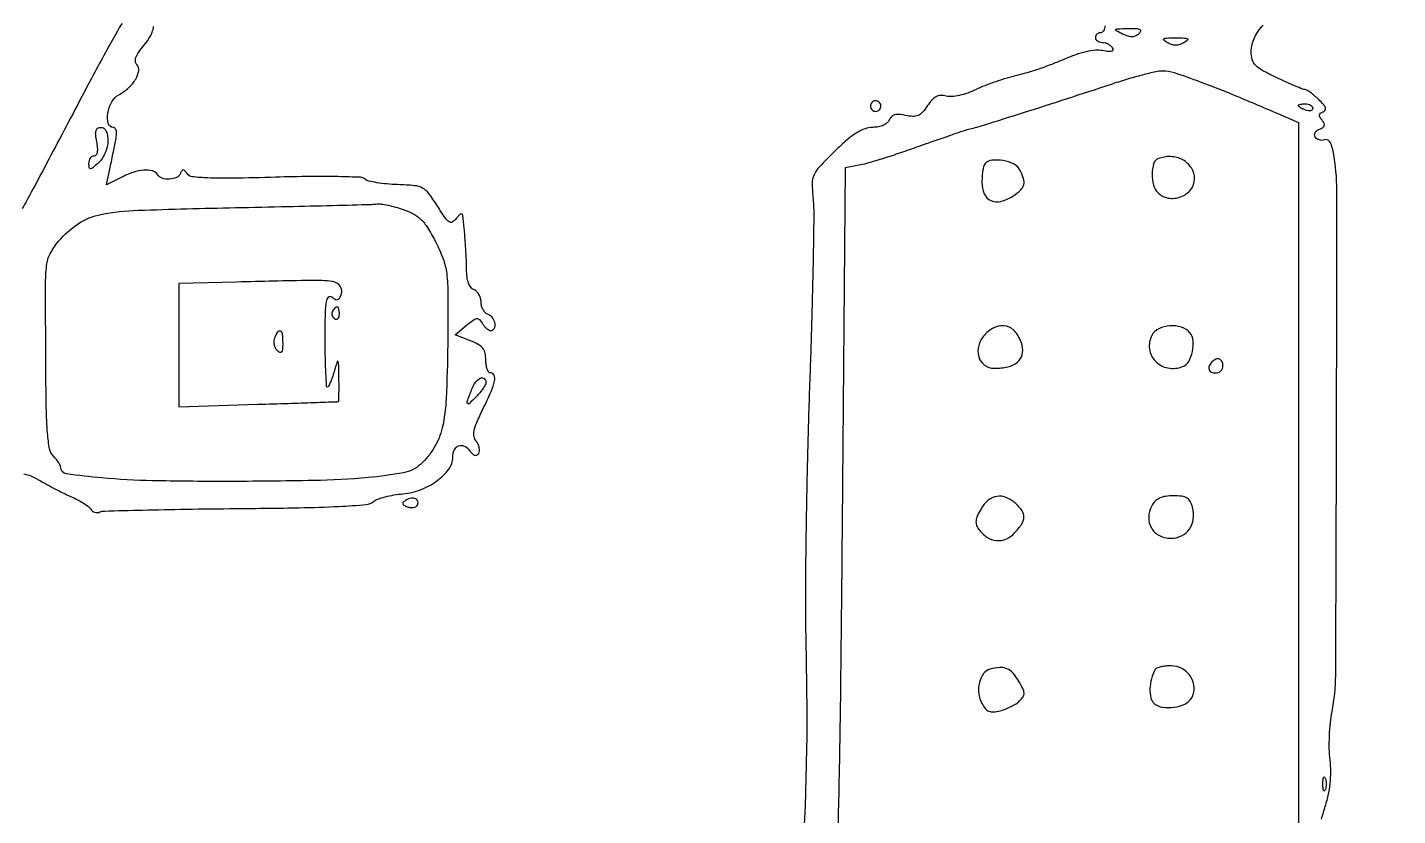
# Model space of a CAD drawing. Extents: x 0 to 2558, y 0 to 3412.
# Drawn here: x 621 to 911, y 1610.3 to 1777.2 of the extents above; entities that cross this region are included whole.
import ezdxf

# ---------------------------------------------------------------- set-up
doc = ezdxf.new("R2010")
doc.units = 0

msp = doc.modelspace()

# ---------------------------------------------------------------- linework, layer by layer
for points in [[(1286.775, 2242.902503, 0.000001), (1177.44536, 2242.627485, 0.134519)], [(1176.555032, 2242.380365, -0.000002), (1098.265318, 2241.934774, -0.000173)], [(935.98627, 1609.366085, -0.000001), (935.969595, 1631.173089, -0.000019), (935.952051, 1655.383799, -0.000011), (935.933053, 1684)], [(1102.150613, 2258.328759, 0.000012), (1205.122254, 2258.377188, 0.008936)], [(611.004376, 1830.391894, -0.003148), (622.73968, 1827.7155, -0.000608), (633.828913, 1825.098651, -0.138995), (634.747524, 1824.585809, -0.319604), (634.918847, 1823.567679, -0.003672), (631.703724, 1817.067293, -0.009888), (628.515992, 1811.039368, -0.050353), (626.354773, 1807.926235, -0.109844), (625.316654, 1807.145987, -0.096142), (623.993868, 1806.830656, -0.044999), (621.892426, 1806.930797, -0.006915), (617.754503, 1807.562046, -0.000012), (597.009268, 1811.021501, -0.00002), (579.627169, 1813.921267, -0.000014), (565.648221, 1816.25429, -0.000237)], [(641.008083, 1778, 0.020214), (640.014234, 1776.383483, 0.00202), (637.81155, 1772.415625, 0.002538), (635.228547, 1767.661049, 0.002014), (632.485278, 1762.5, -0.000223), (625.030362, 1748.352597, -0.002087), (621.794366, 1742.279747, -0.003346), (619.883808, 1738.786289, -0.039605)], [(620.232056, 1682.661479, -0.063756), (622.373539, 1681.882988, -0.012292), (626, 1679.899027, 0.012742), (626.784913, 1679.470534, 0.004024), (627.978202, 1678.870124, 0.004015), (629.320372, 1678.221633, 0.004448), (630.627923, 1677.61695, -0.018378), (631.873335, 1676.998333, -0.020254), (633.029161, 1676.308209, -0.020127), (633.962176, 1675.643497, -0.089728), (634.409948, 1675.145708, 0.10067), (634.755285, 1674.77815, 0.08145), (635.242879, 1674.540596, 0.07902), (635.795165, 1674.46665, 0.085657), (636.326932, 1674.571961, -0.08482), (637.331472, 1674.772637, -0.000711), (645.318228, 1674.984462, -0.0025), (654.502654, 1675.169031, -0.001605), (665.162191, 1675.295698, 0.002256), (678.510496, 1675.471698, 0.008397), (686.910755, 1675.761547, 0.00746), (692.660305, 1676.142753, 0.154103), (694.245215, 1676.788547, -0.086448), (695.132581, 1677.296922, -0.02304), (696.694036, 1677.782878, -0.022648), (698.548491, 1678.178837, -0.021613), (700.460292, 1678.412952, 0.073509), (704.168002, 1679.263061, 0.065027), (707.644053, 1681.17113, 0.072064), (710.159602, 1683.63867, 0.164242), (711, 1686.128074, -0.104354), (711.327636, 1687.680812, -0.193383), (712.235794, 1688.566435, -0.21338), (713.430117, 1688.530991, -0.122939), (714.555703, 1687.592934, 0.037617), (715.150136, 1686.896538, 0.121603), (715.665833, 1686.582481, 0.202824), (716.109476, 1686.624856, 0.131189), (716.490089, 1686.983964, 0.120867), (716.661587, 1687.513855, 0.068699), (716.61775, 1688.190037, 0.062165), (716.376873, 1688.902348, 0.06069), (715.96685, 1689.539943, -0.131263), (715.506664, 1690.538897, -0.094149), (715.527772, 1691.773881, -0.05087), (716.082443, 1693.526631, -0.01172), (717.38076, 1696.34581, 0.010274), (719.12813, 1700.111376, 0.051406), (719.839556, 1702.323183, 0.149176), (719.735771, 1703.503656, 0.305761), (719, 1704, -0.243247), (718.616341, 1704.198387, -0.067887), (718.29375, 1704.816849, -0.052182), (718.0729, 1705.715648, -0.034182), (718, 1706.780762, 0.055538), (717.83834, 1708.231673, 0.114361), (717.344558, 1709.254775, 0.09775), (716.391662, 1710.05499, 0.033478), (714.75, 1710.821274), (711.5, 1712.081024), (713.929231, 1714.095937, -0.014948), (715.345068, 1715.200559, -0.124205), (716.093671, 1715.504351, -0.236313), (716.657646, 1715.31385, -0.067786), (717.228921, 1714.555425, 0.042752), (717.632261, 1713.960334, 0.045712), (718.122836, 1713.456906, 0.050491), (718.623279, 1713.110056, 0.126969), (719.04969, 1713, 0.271458), (719.786425, 1713.431804, 0.169753), (719.964767, 1714.44511, 0.11964), (719.463429, 1715.630117, 0.142454), (718.5, 1716.361626, -0.105748), (717.926331, 1716.735119, -0.066599), (717.440625, 1717.374085, -0.062402), (717.11197, 1718.168387, -0.067019), (717, 1719, 0.068442), (716.885499, 1719.832565, 0.062842), (716.549552, 1720.629684, 0.06671), (716.052978, 1721.272687, 0.10376), (715.46656, 1721.651206, -0.13931), (714.814282, 1722.140155, -0.07464), (714.32636, 1723.029676, -0.056343), (714.019268, 1724.283828, -0.030565), (713.913711, 1725.869821, 0.010012), (713.8486, 1728.435706, 0.005819), (713.672946, 1731.512362, 0.005765), (713.420255, 1734.65643, 0.008218), (713.117874, 1737.44113, 0.291582), (712.956967, 1737.635284, 0.207005), (712.667438, 1737.607137, 0.078603), (712.239037, 1737.273253, 0.029302), (711.75, 1736.684676, -0.099444), (710.9598, 1735.966251, -0.289227), (710.254081, 1735.982815, -0.096985), (709.404246, 1736.823392, -0.008734), (707.755909, 1739.339064, 0.019584), (705.923053, 1742.008186, 0.109521), (704.617762, 1743.134041, 0.100392), (702.907806, 1743.650725, 0.015166), (699.320419, 1743.877016, -0.014877), (697.056555, 1744.018503, -0.018397), (694.961255, 1744.290219, -0.016972), (693.242738, 1744.638027, -0.115279), (692.472889, 1745.0225, 0.164111), (691.435585, 1745.421734, 0.004968), (686.756381, 1745.572195, 0.008653), (680.870631, 1745.60105, 0.004444), (673.496436, 1745.444014, -0.003094), (664.393678, 1745.225575, -0.014575), (659.166539, 1745.284871, -0.019088), (655.867777, 1745.544895, -0.213139), (654.761926, 1746.203012, 0.028767), (654.269948, 1746.822093, 0.204985), (653.930713, 1746.980728, 0.264816), (653.638615, 1746.826908, 0.045753), (653.340536, 1746.25, -0.192819), (652.519169, 1745.396862, -0.09322), (651.021352, 1745.034281, -0.091552), (649.470111, 1745.238654, -0.177745), (648.5, 1746, 0.194789), (647.434776, 1746.780696, 0.081584), (645.630242, 1746.934262, 0.061299), (643.331417, 1746.46741, 0.038631), (640.805192, 1745.399261), (637.709704, 1743.798522), (638.354852, 1746.899261, -0.00002), (638.647154, 1748.303853, -0.000012), (638.994082, 1749.970408, -0.000012), (639.339101, 1751.627395, -0.000021), (639.625, 1753, 0.0256), (639.825308, 1754.288649, 0.067142), (639.796296, 1755.222222, 0.121045), (639.553626, 1755.78662, 0.235148), (639.125, 1756, -0.342313), (638.071936, 1756.816649, -0.105397), (637.982808, 1758.961202, -0.080579), (638.820685, 1761.413036, -0.148399), (640.297202, 1762.891466, 0.061724), (642.374869, 1764.358131, 0.073287), (643.89573, 1766.214022, 0.096319), (644.541908, 1767.994477, 0.23982), (644.125218, 1769.274782, -0.179238), (643.824653, 1769.928959, -0.107544), (643.943928, 1770.785975, -0.064158), (644.521249, 1771.893034, -0.022672), (645.611785, 1773.315218, 0.030875), (646.69763, 1774.780417, 0.054128), (647.37756, 1776.125967, 0.066172), (647.66654, 1777.373709, 0.085543)], [(849, 1777.5, -0.064853), (848.925306, 1776.926543, -0.082425), (848.70625, 1776.440625, -0.098894), (848.381354, 1776.115568, -0.148195), (848, 1776, 0.099038), (847.618362, 1775.923658, 0.097945), (847.29375, 1775.70625, 0.097945), (847.076342, 1775.381638, 0.099038), (847, 1775, 0.142666), (847.111069, 1774.61866, 0.09965), (847.423289, 1774.29375, 0.08433), (847.890182, 1774.074854, 0.067639), (848.440983, 1774, -0.069891), (849.044655, 1773.915203, -0.052675), (849.666547, 1773.66366, -0.053381), (850.212463, 1773.293156, -0.078734), (850.589608, 1772.855011, -0.164119), (850.696626, 1772.394288, -0.305504), (850.462823, 1772.111063, -0.100483), (849.772741, 1772.050593, -0.019001), (848.516573, 1772.241583, 0.070603), (846.99934, 1772.314331, 0.032577), (845.043347, 1772.002299, 0.028319), (842.78596, 1771.353307, 0.019957), (840.329559, 1770.382204, -0.012744), (837.926269, 1769.391786, -0.008895), (835.169466, 1768.392884, -0.008979), (832.490249, 1767.529104, -0.018367), (830.355163, 1766.967541, 0.017442), (828.312623, 1766.434356, 0.010661), (825.941305, 1765.670719, 0.010682), (823.621941, 1764.812949, 0.018622), (821.743986, 1763.990396, -0.028365), (819.993024, 1763.263768, -0.030223), (818.207409, 1762.757611, -0.032421), (816.599928, 1762.513066, -0.083206), (815.431231, 1762.606616, 0.069741), (814.253929, 1762.732651, 0.11158), (813.2797, 1762.478849, 0.092204), (812.385039, 1761.783092, 0.036488), (811.434745, 1760.540752, -0.035905), (810.412629, 1759.201288, -0.10894), (809.491979, 1758.529783, -0.115198), (808.405556, 1758.327859, -0.042672), (806.853122, 1758.53226, 0.031222), (805.4686, 1758.746867, 0.090233), (804.505774, 1758.661317, 0.130333), (803.84279, 1758.274817, 0.104725), (803.392186, 1757.579637, -0.124227), (802.945097, 1756.944823, -0.071478), (802.15157, 1756.439216, -0.060529), (801.10205, 1756.110331, -0.045723), (799.898058, 1756, 0.08553), (798.254991, 1755.716867, 0.05465), (796.506202, 1754.871072, 0.038785), (794.466146, 1753.361016, 0.015037), (791.880047, 1750.976792, 0.009883), (788.625483, 1747.661501, 0.083272), (787.464081, 1745.927774, 0.10861), (787.076653, 1744.08932, 0.021798), (787.25256, 1740.726792, -0.026744), (787.399865, 1737.253038, -0.001808), (787.254043, 1727.34162, -0.002591), (786.9761, 1715.520797, -0.001939), (786.551891, 1702.5, 0.00277), (786.115993, 1688.400064, 0.002266), (785.801768, 1673.31875, 0.002289), (785.639112, 1659.444064, 0.006027), (785.687916, 1649.5, -0.000591), (785.811692, 1641.656381, -0.000825), (785.902536, 1634.640625, -0.000495), (785.96348, 1628.729323, -0.01083), (785.942142, 1627, 0.002138), (785.897219, 1625.488964, 0.000284), (785.817745, 1622.294964, 0.000329), (785.728163, 1618.507992, 0.000276), (785.638062, 1614.493494, -0.006871), (785.498202, 1610.569771, -0.009547), (785.257603, 1607.061123, -0.006482)], [(894.856892, 1609.508169, -0.014587), (895.568261, 1611.918888, 0.023874), (896.287748, 1614.535101, 0.028235), (896.707033, 1617.065892, 0.028916), (896.832338, 1619.574304, 0.027503), (896.671815, 1622.123199, -0.02546), (896.517887, 1624.417973, -0.014688), (896.554727, 1627.186721, -0.014653), (896.755494, 1629.971038, -0.023711), (897.107217, 1632.318911, 0.047943), (897.873619, 1639.934359, 0.000541), (898.048746, 1691.365889, 0.000573), (898.109101, 1742.623893, 0.045037), (897.382158, 1750.680884, 0.02999), (897.053802, 1752.022918, 0.077988), (896.617398, 1752.91362, 0.135544), (896.092781, 1753.346703, 0.199347), (895.502826, 1753.362711, -0.084528), (894.955896, 1753.253122, -0.078741), (894.389124, 1753.326102, -0.081558), (893.889945, 1753.565986, -0.101975), (893.537769, 1753.938889, -0.141313), (893.409821, 1754.396199, -0.124084), (893.535183, 1754.87738, -0.102896), (893.904786, 1755.310145, -0.07325), (894.462141, 1755.623846, 0.053217), (895.160293, 1755.980894, 0.182795), (895.455204, 1756.385266, 0.186691), (895.405507, 1756.877577, 0.055805), (894.983786, 1757.519537, -0.044297), (894.548986, 1758.149406, -0.162072), (894.456572, 1758.619026, -0.202741), (894.669473, 1758.984814, -0.073562), (895.208262, 1759.276901, 0.171748), (895.637583, 1759.6313, 0.223552), (895.688159, 1760.132062, 0.095111), (895.269463, 1760.848523, 0.021472), (894.291813, 1761.874147, 0.014554), (893.395358, 1762.688259, 0.019053), (892.528031, 1763.375531, 0.01686), (891.777429, 1763.887145, 0.142084), (891.388305, 1764, -0.095509), (890.921117, 1764.090063, -0.003896), (889.326702, 1764.742981, -0.00668), (887.44538, 1765.560267, -0.004674), (885.346491, 1766.529295, -0.013468), (882.327788, 1768.058183, -0.077132), (880.902799, 1769.140802, -0.127692), (880.225693, 1770.342479, -0.06487), (880, 1772.07475, -0.058839), (880.169464, 1773.509827, -0.04859), (880.672109, 1774.966886, -0.046277), (881.477699, 1776.368091, -0.042809), (882.546297, 1777.637206, 0.021464)], [(792.325535, 1596.683165, 0.000637), (792.746745, 1614.708743, 0.002588), (793.140332, 1637.979016, 0.000865), (793.480892, 1672.015836), (794.105571, 1747.5), (797.302786, 1748.104919, 0.024688), (799.081976, 1748.533456, 0.004942), (802.204568, 1749.484385, 0.005213), (805.819881, 1750.666117, 0.004843), (809.5, 1751.951512, -0.002132), (813.092662, 1753.228259, -0.002652), (816.44375, 1754.383166, -0.002158), (819.265841, 1755.325487, -0.020113), (820.5, 1755.677347, 0.016416), (823.400084, 1756.481033, 0.001056), (831.768062, 1759.118058, 0.001657), (841.105274, 1762.116306, 0.001781), (850.200105, 1765.105843, -0.007275), (853.699748, 1766.213737, -0.008765), (857.020149, 1767.148834, -0.00766), (859.833571, 1767.842286, -0.05702), (861.200105, 1767.996571, -0.080036), (863.722209, 1767.58639, -0.008999), (869.212831, 1765.650616, -0.008993), (876.54986, 1762.763102, -0.003852), (886.25, 1758.654788), (890, 1757.032357), (890, 1682.639048), (890, 1608.24574)], [(1324.704195, 1210.958263, -0.000001), (1324.831971, 1216.559674, -0.000001), (1324.980176, 1223.055371, -0.000001), (1325.131041, 1229.666374, -0.003312)], [(1347, 900.068317, 0.000002), (1365.687198, 900.484728, 0.000002), (1385.0375, 900.916042, 0.000002), (1402.386564, 901.302857, 0.000005)]]:
    msp.add_lwpolyline(points, format="xyb")
for points in [[(856.232627, 1775.832627, -0.082929), (855.554058, 1775.348274, -0.109136), (854.816857, 1775.17019, -0.08422), (853.931016, 1775.302648, -0.033133), (852.782627, 1775.764947, -0.008664), (851.384455, 1776.468641, -0.505637), (851.34744, 1776.71208, -0.19034), (851.719846, 1776.873593, -0.003356), (853.95, 1776.93232, -0.013015), (855.653861, 1776.921391, -0.104506), (856.411162, 1776.735506, -0.375409), (856.565139, 1776.374923, -0.118227)], [(865.75, 1773.919901, -0.056781), (864.866815, 1773.531862, -0.075275), (864, 1773.40062, -0.075275), (863.133185, 1773.531862, -0.056781), (862.25, 1773.919901, -0.041508), (861.494471, 1774.448383, -0.520875), (861.518836, 1774.741377, -0.125099), (862.112918, 1774.911248, -0.007401), (864, 1774.939183, -0.007401), (865.887082, 1774.911248, -0.125099), (866.481164, 1774.741377, -0.520875), (866.505529, 1774.448383, -0.041508)], [(799.552786, 1761.08541, 0.099038), (799.401684, 1760.679226, 0.097945), (799.417584, 1760.244476, 0.097945), (799.597789, 1759.848514, 0.099038), (799.91459, 1759.552786, 0.099038), (800.320774, 1759.401684, 0.097945), (800.755524, 1759.417584, 0.097945), (801.151486, 1759.597789, 0.099038), (801.447214, 1759.91459, 0.099038), (801.598316, 1760.320774, 0.097945), (801.582416, 1760.755524, 0.097945), (801.402211, 1761.151486, 0.099038), (801.08541, 1761.447214, 0.099038), (800.679226, 1761.598316, 0.097945), (800.244476, 1761.582416, 0.097945), (799.848514, 1761.402211, 0.099038)], [(893, 1760.031385, -0.184534), (892.877514, 1759.710807, -0.147206), (892.559375, 1759.516384, -0.100118), (892.074366, 1759.488865, -0.055937), (891.5, 1759.638374, -0.02136), (890.925442, 1759.887494, -0.030395), (890.440625, 1760.160341, -0.030693), (890.087111, 1760.420671, -0.222225), (890, 1760.606989, -0.289661), (890.096084, 1760.758929, -0.046727), (890.440625, 1760.884553, -0.039339), (890.925176, 1760.971531, -0.024748), (891.5, 1761, -0.062722), (892.073532, 1760.92777, -0.08088), (892.559375, 1760.715469, -0.098158), (892.884506, 1760.400789, -0.152681)], [(638, 1753.154988, -0.059432), (637.853727, 1751.928739, -0.042113), (637.415206, 1750.612617, -0.042446), (636.76922, 1749.403383, -0.065029), (636, 1748.5, -0.008696), (634.793792, 1747.445966, -0.157135), (634.325529, 1747.253998, -0.393341), (634.066076, 1747.460468, -0.037298), (634, 1748.345012, -0.066188), (634.084118, 1748.97767, -0.083354), (634.330469, 1749.513847, -0.099285), (634.695986, 1749.872458, -0.145499), (635.125, 1750, 0.235987), (635.553121, 1750.213978, 0.118186), (635.799583, 1750.783333, 0.066631), (635.837208, 1751.719229, 0.026134), (635.65, 1753, -0.022886), (635.426012, 1754.465847, -0.097725), (635.504273, 1755.34322, -0.188913), (635.871473, 1755.819078, -0.135864), (636.525, 1756, -0.153424), (637.150528, 1755.803431, -0.12148), (637.620387, 1755.267795, -0.082495), (637.908569, 1754.379421, -0.037284)], [(823.666667, 1748.333333, 0.132664), (823.407494, 1747.882363, 0.022478), (823.195833, 1746.903128, 0.02319), (823.048865, 1745.700016, 0.018798), (823, 1744.400721, 0.100915), (823.501942, 1741.939101, 0.188155), (824.904193, 1740.50526, 0.170935), (827.021944, 1740.322732, 0.082038), (829.548963, 1741.440125, 0.041372), (831.177214, 1742.710971, 0.14572), (831.848282, 1743.840803, 0.144824), (831.794128, 1745.158008, 0.040687), (830.964816, 1747.065741, 0.161147), (829.719944, 1748.248585, 0.067185), (827.484067, 1748.955292, 0.067607), (825.163378, 1749.041108, 0.173549)], [(860.25, 1749.337719, 0.234239), (859.338155, 1748.312812, 0.065067), (859.035867, 1746.11942, 0.06255), (859.314484, 1743.767847, 0.13647), (860.2, 1742.2, 0.155501), (862.439878, 1741.0428, 0.132647), (865.096532, 1741.297066, 0.13684), (867.20591, 1742.838806, 0.168478), (868, 1745.128571, 0.142644), (867.333091, 1747.418683, 0.127307), (865.517311, 1749.112951, 0.115943), (862.955415, 1749.812847, 0.105225)], [(700.5, 1738.630456, -0.041627), (702.687993, 1737.689024, -0.072939), (704.271907, 1736.521623, -0.058926), (705.662639, 1734.774514, -0.019067), (707.297555, 1731.895512, -0.030119), (708.947797, 1728.181377, -0.0597), (709.708561, 1725.054157, -0.029579), (709.973359, 1720.663432, -0.002868), (709.923858, 1710, -0.008642), (709.608775, 1698.612268, -0.044704), (708.766206, 1692.37596, -0.079571), (707.087961, 1688.203899, -0.073712), (704.155692, 1684.639613, -0.138701), (700.586459, 1682.873127, -0.024292), (693.082395, 1681.851152, -0.016921), (681.53651, 1681.239298, -0.004331), (662.82629, 1681.043912, -0.00579), (647.419591, 1681.194904, -0.016541), (636.719414, 1681.778196, -0.014735), (629.246368, 1682.656587, -0.371935), (628, 1684.10032, 0.120913), (627.904702, 1684.488632, 0.026853), (627.553334, 1685.081492, 0.026398), (627.061499, 1685.740031, 0.022785), (626.479436, 1686.377707, -0.151763), (625.671049, 1687.914784, -0.025918), (625.233867, 1691.229866, -0.015678), (624.972991, 1696.667302, -0.002894), (624.864654, 1706.699136, -0.000972), (624.815882, 1722.603391, -0.026824), (625.034809, 1726.768483, -0.094559), (625.790455, 1729.257882, -0.054114), (627.546989, 1731.873474, -0.072625), (631.7968, 1735.64844, -0.098578), (636.541691, 1737.56995, -0.03867), (644.439182, 1738.449836, -0.003239), (665, 1739.008755, 0.000506), (676.031723, 1739.248308, 0.000781), (685.56875, 1739.479961, 0.000237), (693.849794, 1739.697974, 0.024076), (695, 1739.784329, -0.067824), (695.826918, 1739.774108, -0.01475), (697.234375, 1739.521922, -0.015116), (698.858597, 1739.129563, -0.013967)], [(665.25, 1723.247404), (653, 1722.938442), (653, 1709.888457), (653, 1696.838472), (669.75, 1697.365595, 0.000256), (676.189887, 1697.571553, 0.000417), (681.653125, 1697.753632, 0.000039), (686.54595, 1697.921168, 0.044293), (686.75, 1697.946359, 0.341271), (686.849269, 1698.063814, 0.002667), (686.90007, 1699.379555, 0.008112), (686.926396, 1700.924973, 0.004949), (686.909812, 1702.75, 0.001297), (686.839111, 1706.025956, 0.145236), (686.706752, 1706.435448, 0.628605), (686.521171, 1706.406895, 0.003666), (685.88122, 1704.25, -0.01254), (685.48747, 1703.004403, -0.019512), (685.079996, 1701.954688, -0.014476), (684.697954, 1701.139459, -0.283122), (684.471408, 1701, -0.398199), (684.280357, 1701.180825, -0.002112), (684.138476, 1703.973468, -0.00727), (684.033884, 1707.241063, -0.004365), (684, 1711.122445, -0.004046), (684.044915, 1716.672329, -0.034198), (684.25581, 1719.160556, -0.156979), (684.707476, 1720.062323, -0.390097), (685.383217, 1720.096921, 0.044171), (686.100723, 1719.601357, 0.18858), (686.606437, 1719.528351, 0.197446), (687.012745, 1719.81798, 0.048845), (687.386461, 1720.564719, 0.24363), (687.184784, 1722.365303, 0.21856), (685.571986, 1723.356234, 0.034844), (680.943654, 1723.592209, 0.001624)], [(685.542705, 1717.069098, 0.108373), (685.401101, 1716.665803, 0.099685), (685.434921, 1716.22714, 0.095498), (685.639411, 1715.820631, 0.090427), (685.983688, 1715.510081, 0.136093), (686.36964, 1715.397824, 0.190788), (686.701458, 1715.524436, 0.140899), (686.925389, 1715.890269, 0.067432), (687, 1716.440983, 0.039415), (686.914842, 1717.519563, 0.25701), (686.592818, 1717.933879, 0.315493), (686.13314, 1717.838655, 0.050477)], [(823.536466, 1712.040295, 0.115882), (822.311246, 1709.823059, 0.140213), (822.321945, 1707.454573, 0.161947), (823.545744, 1705.6819, 0.16278), (825.584793, 1705, 0.053771), (828.494639, 1705.313836, 0.11763), (830.501908, 1706.281131, 0.158963), (831.497454, 1707.826607, 0.126387), (831.508502, 1709.822149, 0.097683), (830.246359, 1712.498568, 0.167546), (828.236394, 1713.883672, 0.173334), (825.852633, 1713.712028, 0.105411)], [(858.979785, 1711.962227, 0.157031), (858.455962, 1709.081628, 0.162468), (859.723575, 1706.482457, 0.153445), (862.370919, 1705.06903, 0.138958), (865.467965, 1705.349333, 0.171668), (866.760776, 1706.452539, 0.078937), (867.565439, 1708.547015, 0.077401), (867.690887, 1710.835802, 0.149342), (866.989223, 1712.512986, 0.144442), (865.23189, 1713.692604, 0.093503), (862.782697, 1713.982482, 0.09542), (860.439873, 1713.361948, 0.15887)], [(675, 1710.3, -0.017854), (674.9538, 1709.006563, -0.139509), (674.75, 1708.445878, -0.362202), (674.399692, 1708.356457, -0.085285), (673.867217, 1708.732783, -0.085436), (673.478836, 1709.282667, -0.06262), (673.24385, 1709.99318, -0.061901), (673.190333, 1710.749087, -0.078522), (673.335833, 1711.432783, -0.04135), (673.980291, 1712.770123, -0.433661), (674.511203, 1712.889246, -0.223857), (674.911863, 1712.209636, -0.023065)], [(871.666667, 1706.333333, 0.091649), (871.095775, 1705.503522, 0.193059), (871.066255, 1704.735179, 0.206496), (871.569797, 1704.19498, 0.103678), (872.5, 1704, 0.099038), (873.072457, 1704.114514, 0.097945), (873.559375, 1704.440625, 0.097945), (873.885486, 1704.927543, 0.099038), (874, 1705.5, 0.103678), (873.80502, 1706.430203, 0.206496), (873.264821, 1706.933745, 0.193059), (872.496478, 1706.904225, 0.091649)], [(718, 1702, -0.120635), (717.874488, 1701.487358, -0.026952), (717.4125, 1700.70625, -0.026473), (716.765585, 1699.839072, -0.022886), (716, 1699, -0.006843), (714.452975, 1697.494751, -0.455193), (714.125424, 1697.526392, -0.246646), (714.06351, 1697.977053, -0.004053), (714.975249, 1700.4349, -0.061702), (715.797889, 1701.99002, -0.121464), (716.843585, 1702.905757, -0.304378), (717.622101, 1702.81706, -0.220057)], [(701.118408, 1677.07318, 0.03936), (700.533274, 1676.644526, 0.268353), (700.419978, 1676.319611, 0.227867), (700.64177, 1676.0198, 0.029854), (701.384129, 1675.682837, 0.058511), (702.018371, 1675.521214, 0.067768), (702.641177, 1675.522896, 0.078711), (703.158376, 1675.680128, 0.142196), (703.484287, 1675.974576, 0.191013), (703.62606, 1676.771326, 0.23802), (703.165803, 1677.353794, 0.152732), (702.196475, 1677.482104, 0.095806)], [(822.802044, 1675.242033, 0.026135), (822.042806, 1673.788311, 0.081026), (821.751374, 1672.724325, 0.110068), (821.855174, 1671.81455, 0.074767), (822.340275, 1670.88755, 0.08787), (824.065246, 1669.234418, 0.12346), (826.064466, 1668.520085, 0.129215), (828.09659, 1668.847015, 0.101408), (829.921481, 1670.146095, 0.039251), (831.414642, 1672.024755, 0.139094), (831.889467, 1673.473644, 0.161741), (831.500596, 1674.823789, 0.058591), (830.171259, 1676.345012, 0.084202), (828.158771, 1677.628024, 0.137894), (826.166412, 1677.879361, 0.138308), (824.339153, 1677.055799, 0.084933)], [(858.932303, 1675.873507, 0.116137), (858.288379, 1673.454489, 0.140198), (858.867116, 1671.184746, 0.141971), (860.549888, 1669.583752, 0.120184), (862.943377, 1669, 0.109355), (865.231487, 1669.506491, 0.13166), (866.914519, 1670.916923, 0.124137), (867.729357, 1673.052723, 0.091092), (867.565979, 1675.593141, 0.061527), (867.093471, 1676.815709, 0.136557), (866.408813, 1677.531548, 0.105801), (865.328501, 1677.896046, 0.028655), (863.516132, 1678, 0.035232), (861.846231, 1677.882187, 0.073506), (860.598707, 1677.513147, 0.088442), (859.659916, 1676.855906, 0.073177)], [(824.750682, 1641.321244, 0.170857), (823.336246, 1640.354283, 0.099688), (822.462739, 1638.469434, 0.087745), (822.323477, 1636.159323, 0.094421), (822.997134, 1634.005355, 0.051721), (823.710511, 1632.95077, 0.124054), (824.47001, 1632.401818, 0.114659), (825.43899, 1632.254694, 0.040677), (826.832165, 1632.478019, 0.032561), (827.961677, 1632.834057, 0.024609), (829.149626, 1633.364081, 0.025118), (830.219943, 1633.97562, 0.051489), (830.975072, 1634.576591, 0.054793), (831.70899, 1635.472695, 0.156284), (831.918919, 1636.24111, 0.106794), (831.675422, 1637.170826, 0.018753), (830.793492, 1638.760786, 0.04396), (829.523023, 1640.496701, 0.113065), (828.270467, 1641.402229, 0.117069), (826.776916, 1641.655084, 0.049)], [(859.697275, 1641.25, 0.061652), (858.887024, 1639.268202, 0.057703), (858.560532, 1637.103287, 0.064031), (858.738835, 1635.201515, 0.165666), (859.449194, 1634.042165, 0.136025), (861.224493, 1633.244389, 0.073661), (863.636752, 1633.232599, 0.0742), (865.928198, 1633.917141, 0.144265), (867.345037, 1635.172341, 0.151874), (867.922355, 1637.361729, 0.129388), (867.211639, 1639.65142, 0.123258), (865.425449, 1641.373765, 0.131227), (863.080456, 1642, 0.023544), (861.915315, 1641.945105, 0.031009), (860.864648, 1641.779687, 0.031966), (860.040748, 1641.540926, 0.180307)], [(895.662281, 1615.75, -0.174857), (895.474999, 1615.540618, -0.447206), (895.306058, 1615.601562, -0.078554), (895.189089, 1616.10856, -0.017491), (895.157895, 1617, -0.017491), (895.189089, 1617.89144, -0.078554), (895.306058, 1618.398438, -0.447206), (895.474999, 1618.459382, -0.174857), (895.662281, 1618.25, -0.057986), (895.818615, 1617.679992, -0.037979), (895.87034, 1617, -0.037979), (895.818615, 1616.320008, -0.057986)]]:
    msp.add_lwpolyline(points, format="xyb", close=True)

doc.saveas('drawing.dxf')
